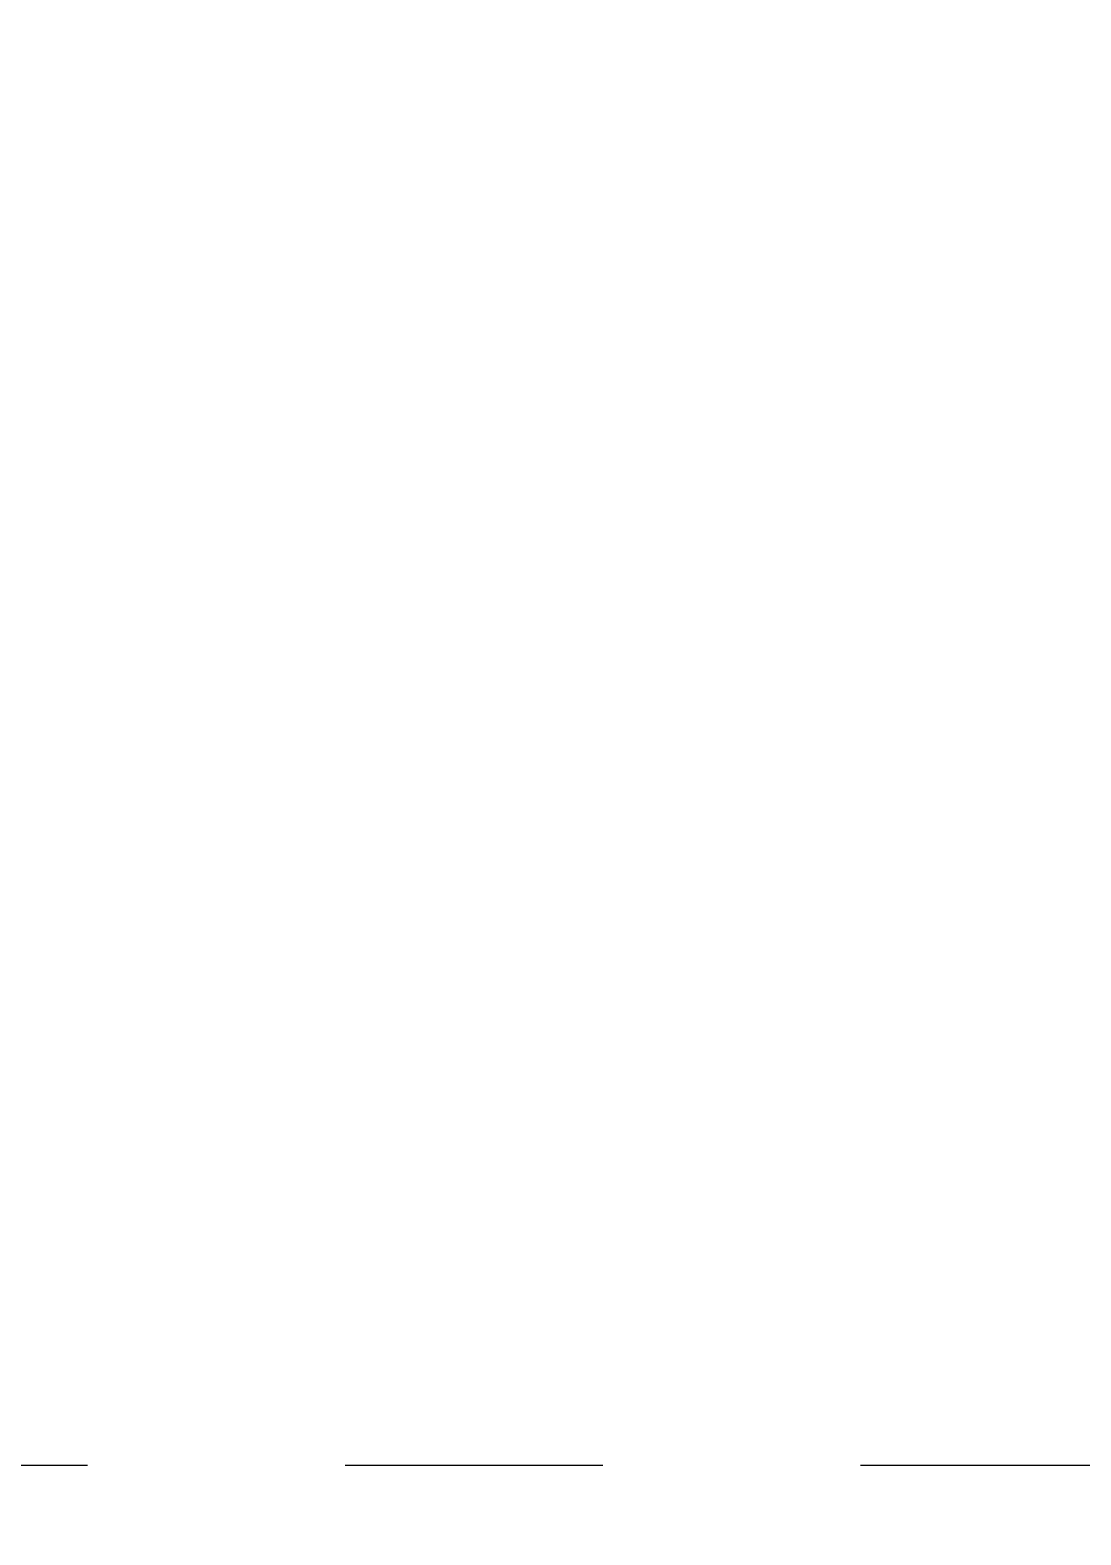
# Model space of a CAD drawing. Header units: millimetres. Extents: x -48147 to 1392261, y -496296 to 18123.
# Drawn here: x 1376724 to 1377299, y -479684 to -478859 of the extents above; entities that cross this region are included whole.
import ezdxf

# ---------------------------------------------------------------- set-up
doc = ezdxf.new("R2010")
doc.units = ezdxf.units.MM
doc.header["$MEASUREMENT"] = 0
for name, pattern in [('Dashed', [2822.222233, 1411.111116, -1411.111116]), ('Triple Dashed', [723.19442, 264.583325, -105.833328, 70.555556, -105.833328, 70.555556, -105.833328]), ('Wipeout_Contour', [1000, 0, -1000])]:
    doc.linetypes.add(name, pattern=pattern)
for name, color, linetype, lineweight, true_color in [('0_Pen_No__105', 7, 'Continuous', 15, 0xa6a6a6), ('New_A-25-M_Curtain_Wall_Pen_No__144', 7, 'Continuous', 0, 0xc8c8c8), ('New_A-25-M_Curtain_Wall_Pen_No__145', 7, 'Continuous', 0, 0xa6a6a6), ('New_A-25-M_Curtain_Wall_Pen_No__27', 7, 'Continuous', 50, 0x2a2a2a), ('New_A-25-M_Curtain_Wall_Pen_No__43', 7, 'Continuous', 30, 0x444444), ('New_A-25-M_Wall_Ext_Pen_No__107', 7, 'Continuous', 15, 0xa6a6a6), ('New_A-25-M_Wall_Ext_Pen_No__27', 7, 'Continuous', 50, 0x2a2a2a), ('New_S-280-M_STRUCT_FRAME.IFC Import_Pen_No__104', 7, 'Continuous', 15, 0xa6a6a6), ('New_S-280-M_STRUCT_FRAME.IFC Import_Pen_No__24', 7, 'Continuous', 50, 0x2a2a2a)]:
    doc.layers.add(name, color=color, linetype=linetype, lineweight=lineweight, true_color=true_color)
for name, color, linetype, lineweight in [('2D Layer_Pen_No__101', 252, 'Continuous', 15), ('New_A-25-M_Curtain_Wall_Pen_No__87', 8, 'Continuous', 20), ('New_A-95-D_1_20_Pen_No__1', 7, 'Continuous', 13)]:
    doc.layers.add(name, color=color, linetype=linetype, lineweight=lineweight)
for name, color, linetype in [('A-95-P_Drawing', 7, 'Continuous'), ('New_A-25-M_Curtain_Wall', 7, 'Continuous'), ('New_A-25-M_Wall_Ext', 7, 'Continuous'), ('New_A-95-D_1_20', 7, 'Continuous'), ('New_S-280-M_STRUCT_FRAME.IFC Import', 7, 'Continuous')]:
    doc.layers.add(name, color=color, linetype=linetype)
doc.styles.add('GENERATED_STYLE_2', font='')
doc.styles.get('GENERATED_STYLE_2').set_extended_font_data('Arial')
doc.dimstyles.new('GENERATED_STYLE__4', dxfattribs={"dimtxt": 125, "dimasz": 47.5, "dimexe": 0.18, "dimexo": 50, "dimgap": 0.09, "dimtad": 1, "dimdec": 0, "dimzin": 0, "dimdsep": 46, "dimtxsty": 'GENERATED_STYLE_2', "dimblk": 'ARROWHEAD_2', "dimblk1": 'ARROWHEAD_2', "dimblk2": 'ARROWHEAD_2', "dimcen": 0.09, "dimclrd": 7, "dimclre": 7, "dimclrt": 7, "dimadec": 0, "dimazin": 0, "dimtfac": 1, "dimtdec": 4, "dimtmove": 0, "dimatfit": 3, "dimfxl": 1, "dimtolj": 1, "dimtzin": 0, "dimarcsym": 0})
pattern_1 = [(60, (1317838.7, -491795.517), (-43.30127, 25), []), (120, (1317838.7, -491795.517), (43.30127, 25), [])]

# ---------------------------------------------------------------- blocks, each defined once
blk = doc.blocks.new('Section Elem_31_1', base_point=(1317838.7, -491795.52))
at = {"color": 254, "linetype": 'Wipeout_Contour', "lineweight": 0, "ltscale": 5838357.499891906}
blk.add_wipeout([(1377217.68, -477630.5), (1377217.68, -489094.5), (1377220.61, -489094.5), (1377220.61, -477630.5)], dxfattribs=at).dxf.layer = 'New_A-25-M_Wall_Ext'
at = {"color": 254, "linetype": 'Wipeout_Contour', "lineweight": 0, "ltscale": 5838366.267171204}
blk.add_wipeout([(1377220.62, -489094.5), (1377222.32, -489094.5), (1377222.32, -477630.5), (1377220.62, -477630.5)], dxfattribs=at).dxf.layer = 'New_A-25-M_Wall_Ext'
at = {"color": 254, "linetype": 'Wipeout_Contour', "lineweight": 0, "ltscale": 5838335.206333392}
blk.add_wipeout([(1377208.8, -477630.5), (1377208.8, -489094.5), (1377217.68, -489094.5), (1377217.68, -477630.5)], dxfattribs=at).dxf.layer = 'New_A-25-M_Wall_Ext'
at = {"color": 254, "linetype": 'Wipeout_Contour', "lineweight": 0, "ltscale": 5838388.355558227}
blk.add_wipeout([(1377222.32, -489094.5), (1377232.32, -489094.5), (1377232.32, -477630.5), (1377222.32, -477630.5)], dxfattribs=at).dxf.layer = 'New_A-25-M_Wall_Ext'
at = {"layer": 'New_A-25-M_Wall_Ext_Pen_No__107', "linetype": 'Continuous'}
h = blk.add_hatch(dxfattribs=at)
h.set_pattern_fill('Concrete_Block_0001', color=256, style=0, pattern_type=2)
h.set_pattern_definition([(45, (1317838.7, -491795.517), (-45.96194, 45.96194), []), (135, (1317838.7, -491795.517), (45.96194, 45.96194), [])])
h.paths.add_polyline_path([(1377222.32, -489094.5), (1377232.32, -489094.5), (1377232.32, -477630.5), (1377222.32, -477630.5)])
at = {"layer": 'New_A-25-M_Wall_Ext_Pen_No__27', "linetype": 'Continuous'}
for p, q in [((1377222.32, -477630.5), (1377222.32, -489094.5)), ((1377232.32, -477630.5), (1377232.32, -489094.5))]:
    blk.add_line(p, q, dxfattribs=at)
blk = doc.blocks.new('Section Elem_65_1', base_point=(1317838.7, -491795.52))
at = {"color": 254, "linetype": 'Wipeout_Contour', "lineweight": 0, "ltscale": 10207419.64065251}
blk.add_wipeout([(1377050.93, -479691.52), (1377060.82, -479691.52), (1377060.82, -479650.52), (1377053.53, -479650.52), (1377053.53, -479645.52), (1377053.53, -479650.52), (1377050.93, -479650.52)], dxfattribs=at).dxf.layer = 'New_A-25-M_Curtain_Wall'
at = {"color": 254, "linetype": 'Wipeout_Contour', "lineweight": 0, "ltscale": 8749195.026150873}
blk.add_wipeout([(1377050.65, -479645.52), (1377050.65, -479691.52), (1377050.93, -479691.52), (1377050.93, -479650.52), (1377050.82, -479650.52), (1377050.82, -479645.52)], dxfattribs=at).dxf.layer = 'New_A-25-M_Curtain_Wall'
at = {"layer": 'New_A-25-M_Curtain_Wall_Pen_No__87', "linetype": 'Continuous'}
for p, q in [((1377050.65, -479691.52), (1377050.65, -479645.52)), ((1377050.93, -479691.52), (1377050.93, -479650.52))]:
    blk.add_line(p, q, dxfattribs=at)
blk = doc.blocks.new('Section Elem_70_1', base_point=(1317838.7, -491795.52))
at = {"layer": 'New_A-25-M_Curtain_Wall_Pen_No__27', "linetype": 'Continuous'}
for p, q in [((1377184.67, -479640.52), (1377064.66, -479640.52)), ((1377194.67, -479640.52), (1377184.67, -479640.52)), ((1377194.67, -479640.52), (1377194.67, -479650.52)), ((1377184.67, -479650.52), (1377064.66, -479650.52)), ((1377194.67, -479650.52), (1377184.67, -479650.52))]:
    blk.add_line(p, q, dxfattribs=at)
at = {"color": 254, "linetype": 'Wipeout_Contour', "lineweight": 0, "ltscale": 5832779.804380316}
blk.add_wipeout([(1377050.82, -479650.52), (1377053.53, -479650.52), (1377053.53, -479640.52), (1377050.82, -479640.52)], dxfattribs=at).dxf.layer = 'New_A-25-M_Curtain_Wall'
at = {"color": 254, "linetype": 'Wipeout_Contour', "lineweight": 0, "ltscale": 5832787.051947112}
blk.add_wipeout([(1377053.53, -479650.52), (1377054.66, -479650.52), (1377054.66, -479640.52), (1377053.53, -479640.52)], dxfattribs=at).dxf.layer = 'New_A-25-M_Curtain_Wall'
at = {"layer": 'New_A-25-M_Curtain_Wall_Pen_No__144', "linetype": 'Continuous'}
blk.add_hatch(color=256, dxfattribs=at).paths.add_polyline_path([(1377054.66, -479640.52), (1377054.66, -479650.52), (1377194.67, -479650.52), (1377194.67, -479640.52)])
at = {"layer": 'New_A-25-M_Curtain_Wall_Pen_No__27', "linetype": 'Continuous'}
for p, q in [((1377054.66, -479640.52), (1377054.66, -479650.52)), ((1377064.66, -479640.52), (1377054.66, -479640.52)), ((1377064.66, -479650.52), (1377054.66, -479650.52))]:
    blk.add_line(p, q, dxfattribs=at)
at = {"layer": 'New_A-25-M_Curtain_Wall_Pen_No__87', "linetype": 'Continuous'}
for p, q in [((1377050.82, -479650.52), (1377050.82, -479640.52)), ((1377054.66, -479640.52), (1377050.82, -479640.52)), ((1377054.66, -479650.52), (1377050.82, -479650.52))]:
    blk.add_line(p, q, dxfattribs=at)
blk = doc.blocks.new('Section Elem_73_1', base_point=(1317838.7, -491795.52))
at = {"layer": 'New_A-25-M_Curtain_Wall', "linetype": 'Continuous', "lineweight": 0, "true_color": 0x000000}
blk.add_hatch(color=178, dxfattribs=at).paths.add_polyline_path([(1377198.67, -483693.52), (1377204.67, -483693.52), (1377204.67, -479647.52), (1377198.67, -479647.52)])
at = {"layer": 'New_A-25-M_Curtain_Wall_Pen_No__43', "linetype": 'Continuous'}
blk.add_line((1377204.67, -479647.52), (1377204.67, -483693.52), dxfattribs=at)
at = {"color": 254, "linetype": 'Wipeout_Contour', "lineweight": 0, "ltscale": 5832851.127084372}
blk.add_wipeout([(1377060.82, -479650.52), (1377060.82, -479691.52), (1377063.53, -479691.52), (1377063.53, -479650.52)], dxfattribs=at).dxf.layer = 'New_A-25-M_Curtain_Wall'
at = {"color": 254, "linetype": 'Wipeout_Contour', "lineweight": 0, "ltscale": 5832858.380169815}
blk.add_wipeout([(1377063.53, -479691.52), (1377064.66, -479691.52), (1377064.66, -479650.52), (1377063.53, -479650.52)], dxfattribs=at).dxf.layer = 'New_A-25-M_Curtain_Wall'
at = {"color": 254, "linetype": 'Wipeout_Contour', "lineweight": 0, "ltscale": 5835980.832001198}
blk.add_wipeout([(1377184.67, -483693.52), (1377198.67, -483693.52), (1377198.67, -479647.52), (1377184.67, -479647.52)], dxfattribs=at).dxf.layer = 'New_A-25-M_Curtain_Wall'
at = {"layer": 'New_A-25-M_Curtain_Wall_Pen_No__145', "linetype": 'Continuous'}
h = blk.add_hatch(dxfattribs=at)
h.set_pattern_fill('Batt_Insulation_0001', color=256, style=0, pattern_type=2)
h.set_pattern_definition(pattern_1)
h.paths.add_polyline_path([(1377184.67, -483693.52), (1377198.67, -483693.52), (1377198.67, -479647.52), (1377184.67, -479647.52)])
at = {"layer": 'New_A-25-M_Curtain_Wall_Pen_No__43', "linetype": 'Continuous'}
blk.add_line((1377198.67, -479647.52), (1377198.67, -483693.52), dxfattribs=at)
at = {"color": 254, "linetype": 'Wipeout_Contour', "lineweight": 0, "ltscale": 5835727.830810888}
blk.add_wipeout([(1377184.67, -483690.52), (1377184.67, -479650.52), (1377064.66, -479650.52), (1377064.66, -483690.52)], dxfattribs=at).dxf.layer = 'New_A-25-M_Curtain_Wall'
at = {"layer": 'New_A-25-M_Curtain_Wall_Pen_No__145', "linetype": 'Continuous'}
h = blk.add_hatch(dxfattribs=at)
h.set_pattern_fill('Batt_Insulation_0001', color=256, style=0, pattern_type=2)
h.set_pattern_definition(pattern_1)
h.paths.add_polyline_path([(1377184.67, -483690.52), (1377184.67, -479650.52), (1377064.66, -479650.52), (1377064.66, -483690.52)])
at = {"layer": 'New_A-25-M_Curtain_Wall_Pen_No__43', "linetype": 'Continuous'}
for p, q in [((1377064.66, -479650.52), (1377064.66, -483690.52)), ((1377184.67, -479647.52), (1377184.67, -479650.52))]:
    blk.add_line(p, q, dxfattribs=at)
at = {"layer": 'New_A-25-M_Curtain_Wall_Pen_No__43', "linetype": 'Continuous', "flags": 128}
blk.add_lwpolyline([(1377204.67, -479647.52), (1377198.67, -479647.52), (1377184.67, -479647.52)], dxfattribs=at)
blk = doc.blocks.new('Section Elem_75_1', base_point=(1317838.7, -491795.52))
at = {"color": 254, "linetype": 'Wipeout_Contour', "lineweight": 0, "ltscale": 11664256.43787271}
blk.add_wipeout([(1377050.93, -479640.52), (1377053.53, -479640.52), (1377053.53, -479645.52), (1377053.53, -479640.52), (1377054.66, -479640.52), (1377060.82, -479640.52), (1377060.82, -477640.51), (1377050.93, -477640.51)], dxfattribs=at).dxf.layer = 'New_A-25-M_Curtain_Wall'
at = {"color": 254, "linetype": 'Wipeout_Contour', "lineweight": 0, "ltscale": 8747842.207223162}
blk.add_wipeout([(1377050.65, -477640.51), (1377050.65, -479645.52), (1377050.82, -479645.52), (1377050.82, -479640.52), (1377050.93, -479640.52), (1377050.93, -477640.51)], dxfattribs=at).dxf.layer = 'New_A-25-M_Curtain_Wall'
at = {"layer": 'New_A-25-M_Curtain_Wall_Pen_No__87', "linetype": 'Continuous'}
for p, q in [((1377050.65, -479645.52), (1377050.65, -477640.51)), ((1377050.93, -479640.52), (1377050.93, -477640.51))]:
    blk.add_line(p, q, dxfattribs=at)
blk = doc.blocks.new('Section Elem_79_1', base_point=(1317838.7, -491795.52))
at = {"layer": 'New_A-25-M_Curtain_Wall', "linetype": 'Continuous', "lineweight": 0, "true_color": 0x000000}
blk.add_hatch(color=178, dxfattribs=at).paths.add_polyline_path([(1377198.67, -479643.52), (1377204.67, -479643.52), (1377204.67, -477637.5), (1377198.67, -477637.5)])
at = {"layer": 'New_A-25-M_Curtain_Wall_Pen_No__43', "linetype": 'Continuous'}
blk.add_line((1377204.67, -477637.5), (1377204.67, -479643.52), dxfattribs=at)
at = {"color": 254, "linetype": 'Wipeout_Contour', "lineweight": 0, "ltscale": 5831497.733373627}
blk.add_wipeout([(1377060.82, -477640.51), (1377060.82, -479640.52), (1377063.53, -479640.52), (1377063.53, -477640.5)], dxfattribs=at).dxf.layer = 'New_A-25-M_Curtain_Wall'
at = {"color": 254, "linetype": 'Wipeout_Contour', "lineweight": 0, "ltscale": 5831504.987917857}
blk.add_wipeout([(1377064.66, -477640.5), (1377063.53, -477640.5), (1377063.53, -479640.52), (1377064.66, -479640.52)], dxfattribs=at).dxf.layer = 'New_A-25-M_Curtain_Wall'
at = {"color": 254, "linetype": 'Wipeout_Contour', "lineweight": 0, "ltscale": 5831986.995234959}
blk.add_wipeout([(1377184.67, -479643.52), (1377198.67, -479643.52), (1377198.67, -477637.5), (1377184.67, -477637.5)], dxfattribs=at).dxf.layer = 'New_A-25-M_Curtain_Wall'
at = {"layer": 'New_A-25-M_Curtain_Wall_Pen_No__145', "linetype": 'Continuous'}
h = blk.add_hatch(dxfattribs=at)
h.set_pattern_fill('Batt_Insulation_0001', color=256, style=0, pattern_type=2)
h.set_pattern_definition(pattern_1)
h.paths.add_polyline_path([(1377184.67, -479643.52), (1377198.67, -479643.52), (1377198.67, -477637.5), (1377184.67, -477637.5)])
at = {"layer": 'New_A-25-M_Curtain_Wall_Pen_No__43', "linetype": 'Continuous'}
blk.add_line((1377198.67, -477637.5), (1377198.67, -479643.52), dxfattribs=at)
at = {"color": 254, "linetype": 'Wipeout_Contour', "lineweight": 0, "ltscale": 5831733.828282232}
blk.add_wipeout([(1377184.67, -479640.52), (1377184.67, -477640.5), (1377064.66, -477640.5), (1377064.66, -479640.52)], dxfattribs=at).dxf.layer = 'New_A-25-M_Curtain_Wall'
at = {"layer": 'New_A-25-M_Curtain_Wall_Pen_No__145', "linetype": 'Continuous'}
h = blk.add_hatch(dxfattribs=at)
h.set_pattern_fill('Batt_Insulation_0001', color=256, style=0, pattern_type=2)
h.set_pattern_definition(pattern_1)
h.paths.add_polyline_path([(1377184.67, -479640.52), (1377184.67, -477640.5), (1377064.66, -477640.5), (1377064.66, -479640.52)])
at = {"layer": 'New_A-25-M_Curtain_Wall_Pen_No__43', "linetype": 'Continuous'}
for p, q in [((1377064.66, -477640.5), (1377064.66, -479640.52)), ((1377184.67, -479640.52), (1377184.67, -479643.52))]:
    blk.add_line(p, q, dxfattribs=at)
at = {"layer": 'New_A-25-M_Curtain_Wall_Pen_No__43', "linetype": 'Continuous', "flags": 128}
blk.add_lwpolyline([(1377204.67, -479643.52), (1377198.67, -479643.52), (1377184.67, -479643.52)], dxfattribs=at)
blk = doc.blocks.new('Section Elem_80_1', base_point=(1317838.7, -491795.52))
at = {"color": 254, "linetype": 'Wipeout_Contour', "lineweight": 0, "ltscale": 5832758.610385917}
blk.add_wipeout([(1377042.59, -479650.52), (1377050.54, -479650.52), (1377050.54, -479640.52), (1377042.59, -479640.52)], dxfattribs=at).dxf.layer = 'New_A-25-M_Curtain_Wall'
at = {"color": 254, "linetype": 'Wipeout_Contour', "lineweight": 0, "ltscale": 7290966.890873479}
blk.add_wipeout([(1377050.65, -479640.52), (1377050.54, -479640.52), (1377050.54, -479650.52), (1377050.65, -479650.52), (1377050.65, -479645.52)], dxfattribs=at).dxf.layer = 'New_A-25-M_Curtain_Wall'
at = {"layer": 'New_A-25-M_Curtain_Wall_Pen_No__87', "linetype": 'Continuous'}
for p, q in [((1377050.54, -479640.52), (1377042.59, -479640.52)), ((1377050.54, -479640.52), (1377050.65, -479640.52)), ((1377050.54, -479650.52), (1377050.54, -479640.52)), ((1377050.54, -479650.52), (1377042.59, -479650.52)), ((1377050.65, -479650.52), (1377050.54, -479650.52))]:
    blk.add_line(p, q, dxfattribs=at)
blk = doc.blocks.new('Section Elem_135_1', base_point=(1317838.7, -491795.52))
at = {"color": 254, "linetype": 'Wipeout_Contour', "lineweight": 0, "ltscale": 5831298.98682127}
blk.add_wipeout([(1376739.41, -479400.2), (1376742.1, -479400.2), (1376753.42, -479395.52), (1376750.72, -479395.52)], dxfattribs=at).dxf.layer = 'New_S-280-M_STRUCT_FRAME.IFC Import'
at = {"color": 254, "linetype": 'Wipeout_Contour', "lineweight": 0, "ltscale": 5831786.60694438}
blk.add_wipeout([(1376868.68, -479403.52), (1376874.33, -479405.86), (1376877.56, -479405.86), (1376871.9, -479403.52)], dxfattribs=at).dxf.layer = 'New_S-280-M_STRUCT_FRAME.IFC Import'
at = {"color": 254, "linetype": 'Wipeout_Contour', "lineweight": 0, "ltscale": 5831305.18703992}
blk.add_wipeout([(1376753.53, -479395.52), (1376742.22, -479400.2), (1376742.58, -479400.2), (1376753.89, -479395.52)], dxfattribs=at).dxf.layer = 'New_S-280-M_STRUCT_FRAME.IFC Import'
at = {"color": 254, "linetype": 'Wipeout_Contour', "lineweight": 0, "ltscale": 5831748.138954581}
blk.add_wipeout([(1376860.03, -479403.52), (1376865.69, -479405.86), (1376865.84, -479405.86), (1376860.18, -479403.52)], dxfattribs=at).dxf.layer = 'New_S-280-M_STRUCT_FRAME.IFC Import'
at = {"color": 254, "linetype": 'Wipeout_Contour', "lineweight": 0, "ltscale": 5831796.165117959}
blk.add_wipeout([(1376873.69, -479403.52), (1376871.95, -479403.52), (1376877.61, -479405.86), (1376879.34, -479405.86)], dxfattribs=at).dxf.layer = 'New_S-280-M_STRUCT_FRAME.IFC Import'
at = {"color": 254, "linetype": 'Wipeout_Contour', "lineweight": 0, "ltscale": 5831309.341170191}
blk.add_wipeout([(1376742.63, -479400.2), (1376744.36, -479400.2), (1376755.68, -479395.52), (1376753.94, -479395.52)], dxfattribs=at).dxf.layer = 'New_S-280-M_STRUCT_FRAME.IFC Import'
at = {"color": 254, "linetype": 'Wipeout_Contour', "lineweight": 0, "ltscale": 5831807.064520675}
blk.add_wipeout([(1376877.6, -479405.86), (1376874.33, -479405.86), (1376876.68, -479411.52), (1376879.95, -479411.52)], dxfattribs=at).dxf.layer = 'New_S-280-M_STRUCT_FRAME.IFC Import'
at = {"color": 254, "linetype": 'Wipeout_Contour', "lineweight": 0, "ltscale": 5831280.278667329}
blk.add_wipeout([(1376734.73, -479411.52), (1376737.94, -479411.52), (1376742.62, -479400.2), (1376739.41, -479400.2)], dxfattribs=at).dxf.layer = 'New_S-280-M_STRUCT_FRAME.IFC Import'
at = {"color": 254, "linetype": 'Wipeout_Contour', "lineweight": 0, "ltscale": 5831768.402360134}
blk.add_wipeout([(1376865.78, -479403.52), (1376865.16, -479403.52), (1376870.82, -479405.86), (1376871.44, -479405.86)], dxfattribs=at).dxf.layer = 'New_S-280-M_STRUCT_FRAME.IFC Import'
at = {"color": 254, "linetype": 'Wipeout_Contour', "lineweight": 0, "ltscale": 5831816.537983219}
blk.add_wipeout([(1376877.61, -479405.86), (1376879.95, -479411.52), (1376881.69, -479411.52), (1376879.34, -479405.86)], dxfattribs=at).dxf.layer = 'New_S-280-M_STRUCT_FRAME.IFC Import'
at = {"color": 254, "linetype": 'Wipeout_Contour', "lineweight": 0, "ltscale": 5831289.641674571}
blk.add_wipeout([(1376737.94, -479411.52), (1376739.68, -479411.52), (1376744.36, -479400.2), (1376742.63, -479400.2)], dxfattribs=at).dxf.layer = 'New_S-280-M_STRUCT_FRAME.IFC Import'
at = {"color": 254, "linetype": 'Wipeout_Contour', "lineweight": 0, "ltscale": 5831775.629159545}
blk.add_wipeout([(1376866.09, -479403.52), (1376871.75, -479405.86), (1376874.33, -479405.86), (1376868.68, -479403.52)], dxfattribs=at).dxf.layer = 'New_S-280-M_STRUCT_FRAME.IFC Import'
at = {"color": 254, "linetype": 'Wipeout_Contour', "lineweight": 0, "ltscale": 5831892.821162962}
blk.add_wipeout([(1376879.95, -479411.52), (1376876.68, -479411.52), (1376876.68, -479529.52), (1376879.95, -479529.52)], dxfattribs=at).dxf.layer = 'New_S-280-M_STRUCT_FRAME.IFC Import'
at = {"layer": 'New_S-280-M_STRUCT_FRAME.IFC Import_Pen_No__24', "linetype": 'Continuous'}
blk.add_line((1376873.69, -479395.52), (1376885, -479400.2), dxfattribs=at)
at = {"color": 254, "linetype": 'Wipeout_Contour', "lineweight": 0, "ltscale": 5831261.063940145}
blk.add_wipeout([(1376730.64, -479400.2), (1376730.79, -479400.2), (1376742.11, -479395.52), (1376741.96, -479395.52)], dxfattribs=at).dxf.layer = 'New_S-280-M_STRUCT_FRAME.IFC Import'
at = {"color": 254, "linetype": 'Wipeout_Contour', "lineweight": 0, "ltscale": 5831356.400301339}
blk.add_wipeout([(1376737.89, -479411.52), (1376734.73, -479411.52), (1376734.73, -479529.52), (1376737.89, -479529.52)], dxfattribs=at).dxf.layer = 'New_S-280-M_STRUCT_FRAME.IFC Import'
at = {"color": 254, "linetype": 'Wipeout_Contour', "lineweight": 0, "ltscale": 5831902.295742253}
blk.add_wipeout([(1376879.95, -479411.52), (1376879.95, -479529.52), (1376881.69, -479529.52), (1376881.69, -479411.52)], dxfattribs=at).dxf.layer = 'New_S-280-M_STRUCT_FRAME.IFC Import'
at = {"color": 254, "linetype": 'Wipeout_Contour', "lineweight": 0, "ltscale": 5831280.438424795}
blk.add_wipeout([(1376735.77, -479400.2), (1376735.92, -479400.2), (1376747.24, -479395.52), (1376747.09, -479395.52)], dxfattribs=at).dxf.layer = 'New_S-280-M_STRUCT_FRAME.IFC Import'
at = {"color": 254, "linetype": 'Wipeout_Contour', "lineweight": 0, "ltscale": 5831365.850162774}
blk.add_wipeout([(1376739.68, -479411.52), (1376737.94, -479411.52), (1376737.94, -479529.52), (1376739.68, -479529.52)], dxfattribs=at).dxf.layer = 'New_S-280-M_STRUCT_FRAME.IFC Import'
at = {"color": 254, "linetype": 'Wipeout_Contour', "lineweight": 0, "ltscale": 5831784.558610905}
blk.add_wipeout([(1376865.69, -479405.86), (1376868.03, -479411.52), (1376876.68, -479411.52), (1376874.33, -479405.86)], dxfattribs=at).dxf.layer = 'New_S-280-M_STRUCT_FRAME.IFC Import'
at = {"color": 254, "linetype": 'Wipeout_Contour', "lineweight": 0, "ltscale": 5831969.728504998}
blk.add_wipeout([(1376874.33, -479535.17), (1376877.6, -479535.17), (1376879.95, -479529.52), (1376876.68, -479529.52)], dxfattribs=at).dxf.layer = 'New_S-280-M_STRUCT_FRAME.IFC Import'
at = {"layer": 'New_S-280-M_STRUCT_FRAME.IFC Import_Pen_No__24', "linetype": 'Continuous'}
blk.add_line((1376873.69, -479403.52), (1376879.34, -479405.86), dxfattribs=at)
at = {"color": 254, "linetype": 'Wipeout_Contour', "lineweight": 0, "ltscale": 5831281.532547118}
blk.add_wipeout([(1376747.38, -479395.52), (1376736.05, -479400.2), (1376736.21, -479400.2), (1376747.53, -479395.52)], dxfattribs=at).dxf.layer = 'New_S-280-M_STRUCT_FRAME.IFC Import'
at = {"color": 254, "linetype": 'Wipeout_Contour', "lineweight": 0, "ltscale": 5831450.399354043}
blk.add_wipeout([(1376734.73, -479529.52), (1376739.41, -479540.83), (1376742.62, -479540.83), (1376737.94, -479529.52)], dxfattribs=at).dxf.layer = 'New_S-280-M_STRUCT_FRAME.IFC Import'
at = {"color": 254, "linetype": 'Wipeout_Contour', "lineweight": 0, "ltscale": 5831979.201703245}
blk.add_wipeout([(1376877.61, -479535.17), (1376879.34, -479535.17), (1376881.69, -479529.52), (1376879.95, -479529.52)], dxfattribs=at).dxf.layer = 'New_S-280-M_STRUCT_FRAME.IFC Import'
at = {"layer": 'New_S-280-M_STRUCT_FRAME.IFC Import_Pen_No__24', "linetype": 'Continuous', "flags": 128}
blk.add_lwpolyline([(1376885, -479400.2), (1376889.69, -479411.52), (1376889.69, -479529.52), (1376885, -479540.83)], dxfattribs=at)
at = {"color": 254, "linetype": 'Wipeout_Contour', "lineweight": 0, "ltscale": 5831282.216381407}
blk.add_wipeout([(1376747.56, -479395.52), (1376736.24, -479400.2), (1376736.39, -479400.2), (1376747.71, -479395.52)], dxfattribs=at).dxf.layer = 'New_S-280-M_STRUCT_FRAME.IFC Import'
at = {"color": 254, "linetype": 'Wipeout_Contour', "lineweight": 0, "ltscale": 5831870.317057936}
blk.add_wipeout([(1376868.03, -479411.52), (1376868.03, -479529.52), (1376876.68, -479529.52), (1376876.68, -479411.52)], dxfattribs=at).dxf.layer = 'New_S-280-M_STRUCT_FRAME.IFC Import'
at = {"color": 254, "linetype": 'Wipeout_Contour', "lineweight": 0, "ltscale": 5831459.762088193}
blk.add_wipeout([(1376737.94, -479529.52), (1376742.63, -479540.83), (1376744.36, -479540.83), (1376739.68, -479529.52)], dxfattribs=at).dxf.layer = 'New_S-280-M_STRUCT_FRAME.IFC Import'
at = {"color": 254, "linetype": 'Wipeout_Contour', "lineweight": 0, "ltscale": 5831959.88345363}
blk.add_wipeout([(1376868.68, -479537.52), (1376871.95, -479537.52), (1376877.6, -479535.17), (1376874.33, -479535.17)], dxfattribs=at).dxf.layer = 'New_S-280-M_STRUCT_FRAME.IFC Import'
at = {"layer": 'New_S-280-M_STRUCT_FRAME.IFC Import_Pen_No__24', "linetype": 'Continuous', "flags": 128}
blk.add_lwpolyline([(1376750.02, -479405.86), (1376747.68, -479411.52), (1376747.68, -479529.52), (1376750.02, -479535.17)], dxfattribs=at)
at = {"color": 254, "linetype": 'Wipeout_Contour', "lineweight": 0, "ltscale": 5831288.780171293}
blk.add_wipeout([(1376736.7, -479400.2), (1376739.41, -479400.2), (1376750.72, -479395.52), (1376748.02, -479395.52)], dxfattribs=at).dxf.layer = 'New_S-280-M_STRUCT_FRAME.IFC Import'
at = {"color": 254, "linetype": 'Wipeout_Contour', "lineweight": 0, "ltscale": 5831969.352829322}
blk.add_wipeout([(1376877.61, -479535.17), (1376871.95, -479537.52), (1376873.69, -479537.52), (1376879.34, -479535.17)], dxfattribs=at).dxf.layer = 'New_S-280-M_STRUCT_FRAME.IFC Import'
at = {"color": 254, "linetype": 'Wipeout_Contour', "lineweight": 0, "ltscale": 5831491.052323514}
blk.add_wipeout([(1376739.41, -479540.83), (1376750.72, -479545.52), (1376753.89, -479545.52), (1376742.58, -479540.83)], dxfattribs=at).dxf.layer = 'New_S-280-M_STRUCT_FRAME.IFC Import'
at = {"layer": 'New_S-280-M_STRUCT_FRAME.IFC Import_Pen_No__24', "linetype": 'Continuous', "flags": 128}
for points in [[(1376755.83, -479395.52), (1376755.68, -479395.52), (1376744.36, -479400.2)], [(1376755.83, -479403.52), (1376755.68, -479403.52), (1376750.02, -479405.86)]]:
    blk.add_lwpolyline(points, dxfattribs=at)
at = {"color": 254, "linetype": 'Wipeout_Contour', "lineweight": 0, "ltscale": 5831257.635359315}
blk.add_wipeout([(1376730.64, -479400.2), (1376725.95, -479411.52), (1376734.73, -479411.52), (1376739.41, -479400.2)], dxfattribs=at).dxf.layer = 'New_S-280-M_STRUCT_FRAME.IFC Import'
at = {"color": 254, "linetype": 'Wipeout_Contour', "lineweight": 0, "ltscale": 5831947.223223048}
blk.add_wipeout([(1376868.03, -479529.52), (1376865.69, -479535.17), (1376874.33, -479535.17), (1376876.68, -479529.52)], dxfattribs=at).dxf.layer = 'New_S-280-M_STRUCT_FRAME.IFC Import'
at = {"color": 254, "linetype": 'Wipeout_Contour', "lineweight": 0, "ltscale": 5831500.509566684}
blk.add_wipeout([(1376744.36, -479540.83), (1376742.63, -479540.83), (1376753.94, -479545.52), (1376755.68, -479545.52)], dxfattribs=at).dxf.layer = 'New_S-280-M_STRUCT_FRAME.IFC Import'
at = {"layer": 'New_S-280-M_STRUCT_FRAME.IFC Import_Pen_No__24', "linetype": 'Continuous', "flags": 128}
blk.add_lwpolyline([(1376879.34, -479405.86), (1376881.69, -479411.52), (1376881.69, -479529.52), (1376879.34, -479535.17)], dxfattribs=at)
at = {"color": 254, "linetype": 'Wipeout_Contour', "lineweight": 0, "ltscale": 5831333.844015557}
blk.add_wipeout([(1376725.95, -479529.52), (1376734.73, -479529.52), (1376734.73, -479411.52), (1376725.95, -479411.52)], dxfattribs=at).dxf.layer = 'New_S-280-M_STRUCT_FRAME.IFC Import'
at = {"color": 254, "linetype": 'Wipeout_Contour', "lineweight": 0, "ltscale": 5831921.328092068}
blk.add_wipeout([(1376865.69, -479535.17), (1376860.03, -479537.52), (1376860.18, -479537.52), (1376865.84, -479535.17)], dxfattribs=at).dxf.layer = 'New_S-280-M_STRUCT_FRAME.IFC Import'
at = {"color": 254, "linetype": 'Wipeout_Contour', "lineweight": 0, "ltscale": 5831427.756706496}
blk.add_wipeout([(1376725.95, -479529.52), (1376730.64, -479540.83), (1376739.41, -479540.83), (1376734.73, -479529.52)], dxfattribs=at).dxf.layer = 'New_S-280-M_STRUCT_FRAME.IFC Import'
at = {"color": 254, "linetype": 'Wipeout_Contour', "lineweight": 0, "ltscale": 5831941.590895896}
blk.add_wipeout([(1376870.82, -479535.17), (1376865.16, -479537.52), (1376865.78, -479537.52), (1376871.44, -479535.17)], dxfattribs=at).dxf.layer = 'New_S-280-M_STRUCT_FRAME.IFC Import'
at = {"color": 254, "linetype": 'Wipeout_Contour', "lineweight": 0, "ltscale": 5831948.817480786}
blk.add_wipeout([(1376871.75, -479535.17), (1376866.09, -479537.52), (1376868.68, -479537.52), (1376874.33, -479535.17)], dxfattribs=at).dxf.layer = 'New_S-280-M_STRUCT_FRAME.IFC Import'
at = {"color": 254, "linetype": 'Wipeout_Contour', "lineweight": 0, "ltscale": 5831452.233919117}
blk.add_wipeout([(1376730.64, -479540.83), (1376741.96, -479545.52), (1376742.11, -479545.52), (1376730.79, -479540.83)], dxfattribs=at).dxf.layer = 'New_S-280-M_STRUCT_FRAME.IFC Import'
at = {"layer": 'New_S-280-M_STRUCT_FRAME.IFC Import_Pen_No__24', "linetype": 'Continuous'}
for p, q in [((1376879.34, -479535.17), (1376873.69, -479537.52)), ((1376885, -479540.83), (1376873.69, -479545.52))]:
    blk.add_line(p, q, dxfattribs=at)
at = {"color": 254, "linetype": 'Wipeout_Contour', "lineweight": 0, "ltscale": 5831472.496718075}
blk.add_wipeout([(1376735.77, -479540.83), (1376747.09, -479545.52), (1376747.71, -479545.52), (1376736.39, -479540.83)], dxfattribs=at).dxf.layer = 'New_S-280-M_STRUCT_FRAME.IFC Import'
at = {"color": 254, "linetype": 'Wipeout_Contour', "lineweight": 0, "ltscale": 5831479.949241791}
blk.add_wipeout([(1376739.41, -479540.83), (1376736.7, -479540.83), (1376748.02, -479545.52), (1376750.72, -479545.52)], dxfattribs=at).dxf.layer = 'New_S-280-M_STRUCT_FRAME.IFC Import'
at = {"layer": 'New_S-280-M_STRUCT_FRAME.IFC Import_Pen_No__104', "linetype": 'Continuous', "lineweight": 0, "true_color": 0x535353}
h = blk.add_hatch(color=251, dxfattribs=at)
h.paths.add_polyline_path([(1376885, -479400.2), (1376873.69, -479395.52), (1376755.68, -479395.52), (1376744.36, -479400.2), (1376739.68, -479411.52), (1376739.68, -479529.52), (1376744.36, -479540.83), (1376755.68, -479545.52), (1376873.69, -479545.52), (1376885, -479540.83), (1376889.69, -479529.52), (1376889.69, -479411.52)])
h.paths.add_polyline_path([(1376873.69, -479403.52), (1376879.34, -479405.86), (1376881.69, -479411.52), (1376881.69, -479529.52), (1376879.34, -479535.17), (1376873.69, -479537.52), (1376755.68, -479537.52), (1376750.02, -479535.17), (1376747.68, -479529.52), (1376747.68, -479411.52), (1376750.02, -479405.86), (1376755.68, -479403.52)], flags=0)
at = {"layer": 'New_S-280-M_STRUCT_FRAME.IFC Import_Pen_No__24', "linetype": 'Continuous', "flags": 128}
for points in [[(1376744.36, -479400.2), (1376739.68, -479411.52), (1376739.68, -479529.52), (1376744.36, -479540.83)], [(1376750.02, -479535.17), (1376755.68, -479537.52), (1376755.83, -479537.52)], [(1376744.36, -479540.83), (1376755.68, -479545.52), (1376755.83, -479545.52)]]:
    blk.add_lwpolyline(points, dxfattribs=at)
blk = doc.blocks.new('Section Elem_177_1', base_point=(1317838.7, -491795.52))
at = {"layer": 'New_S-280-M_STRUCT_FRAME.IFC Import_Pen_No__24', "linetype": 'Continuous', "flags": 128}
for points in [[(1376885.15, -479400.2), (1376889.84, -479411.52), (1376889.84, -479529.52), (1376885.15, -479540.83)], [(1376750.17, -479405.86), (1376747.83, -479411.52), (1376747.83, -479529.52), (1376750.17, -479535.17)]]:
    blk.add_lwpolyline(points, dxfattribs=at)
at = {"color": 254, "linetype": 'Wipeout_Contour', "lineweight": 0, "ltscale": 5831304.290232342}
blk.add_wipeout([(1376753.42, -479395.52), (1376742.1, -479400.2), (1376742.22, -479400.2), (1376753.53, -479395.52)], dxfattribs=at).dxf.layer = 'New_S-280-M_STRUCT_FRAME.IFC Import'
at = {"color": 254, "linetype": 'Wipeout_Contour', "lineweight": 0, "ltscale": 5831792.791826241}
blk.add_wipeout([(1376871.95, -479403.52), (1376871.9, -479403.52), (1376877.56, -479405.86), (1376877.61, -479405.86)], dxfattribs=at).dxf.layer = 'New_S-280-M_STRUCT_FRAME.IFC Import'
at = {"color": 254, "linetype": 'Wipeout_Contour', "lineweight": 0, "ltscale": 5831362.476822865}
blk.add_wipeout([(1376737.89, -479411.52), (1376737.89, -479529.52), (1376737.94, -479529.52), (1376737.94, -479411.52)], dxfattribs=at).dxf.layer = 'New_S-280-M_STRUCT_FRAME.IFC Import'
at = {"color": 254, "linetype": 'Wipeout_Contour', "lineweight": 0, "ltscale": 5831943.347381165}
blk.add_wipeout([(1376871.44, -479535.17), (1376865.78, -479537.52), (1376866.09, -479537.52), (1376871.75, -479535.17)], dxfattribs=at).dxf.layer = 'New_S-280-M_STRUCT_FRAME.IFC Import'
at = {"color": 254, "linetype": 'Wipeout_Contour', "lineweight": 0, "ltscale": 5831497.136430803}
blk.add_wipeout([(1376742.63, -479540.83), (1376742.58, -479540.83), (1376753.89, -479545.52), (1376753.94, -479545.52)], dxfattribs=at).dxf.layer = 'New_S-280-M_STRUCT_FRAME.IFC Import'
at = {"layer": 'New_S-280-M_STRUCT_FRAME.IFC Import_Pen_No__24', "linetype": 'Continuous', "flags": 128}
blk.add_lwpolyline([(1376879.49, -479405.86), (1376881.84, -479411.52), (1376881.84, -479529.52), (1376879.49, -479535.17)], dxfattribs=at)
at = {"color": 254, "linetype": 'Wipeout_Contour', "lineweight": 0, "ltscale": 5831305.967923673}
blk.add_wipeout([(1376753.89, -479395.52), (1376742.58, -479400.2), (1376742.63, -479400.2), (1376753.94, -479395.52)], dxfattribs=at).dxf.layer = 'New_S-280-M_STRUCT_FRAME.IFC Import'
at = {"color": 254, "linetype": 'Wipeout_Contour', "lineweight": 0, "ltscale": 5831770.158897587}
blk.add_wipeout([(1376866.09, -479403.52), (1376865.78, -479403.52), (1376871.44, -479405.86), (1376871.75, -479405.86)], dxfattribs=at).dxf.layer = 'New_S-280-M_STRUCT_FRAME.IFC Import'
at = {"color": 254, "linetype": 'Wipeout_Contour', "lineweight": 0, "ltscale": 5831931.015022771}
blk.add_wipeout([(1376865.84, -479535.17), (1376860.18, -479537.52), (1376865.16, -479537.52), (1376870.82, -479535.17)], dxfattribs=at).dxf.layer = 'New_S-280-M_STRUCT_FRAME.IFC Import'
at = {"color": 254, "linetype": 'Wipeout_Contour', "lineweight": 0, "ltscale": 5831461.920846864}
blk.add_wipeout([(1376730.79, -479540.83), (1376742.11, -479545.52), (1376747.09, -479545.52), (1376735.77, -479540.83)], dxfattribs=at).dxf.layer = 'New_S-280-M_STRUCT_FRAME.IFC Import'
at = {"layer": 'New_S-280-M_STRUCT_FRAME.IFC Import_Pen_No__24', "linetype": 'Continuous', "flags": 128}
for points in [[(1376879.49, -479535.17), (1376873.84, -479537.52), (1376873.69, -479537.52)], [(1376885.15, -479540.83), (1376873.84, -479545.52), (1376873.69, -479545.52)]]:
    blk.add_lwpolyline(points, dxfattribs=at)
at = {"color": 254, "linetype": 'Wipeout_Contour', "lineweight": 0, "ltscale": 5831270.751185389}
blk.add_wipeout([(1376742.11, -479395.52), (1376730.79, -479400.2), (1376735.77, -479400.2), (1376747.09, -479395.52)], dxfattribs=at).dxf.layer = 'New_S-280-M_STRUCT_FRAME.IFC Import'
at = {"color": 254, "linetype": 'Wipeout_Contour', "lineweight": 0, "ltscale": 5831757.826172774}
blk.add_wipeout([(1376865.16, -479403.52), (1376860.18, -479403.52), (1376865.84, -479405.86), (1376870.82, -479405.86)], dxfattribs=at).dxf.layer = 'New_S-280-M_STRUCT_FRAME.IFC Import'
at = {"color": 254, "linetype": 'Wipeout_Contour', "lineweight": 0, "ltscale": 5831474.253197881}
blk.add_wipeout([(1376736.7, -479540.83), (1376736.39, -479540.83), (1376747.71, -479545.52), (1376748.02, -479545.52)], dxfattribs=at).dxf.layer = 'New_S-280-M_STRUCT_FRAME.IFC Import'
at = {"layer": 'New_S-280-M_STRUCT_FRAME.IFC Import_Pen_No__24', "linetype": 'Continuous'}
for p, q in [((1376750.17, -479535.17), (1376755.83, -479537.52)), ((1376744.51, -479540.83), (1376755.83, -479545.52))]:
    blk.add_line(p, q, dxfattribs=at)
at = {"layer": 'New_S-280-M_STRUCT_FRAME.IFC Import_Pen_No__24', "linetype": 'Continuous', "flags": 128}
for points in [[(1376885.15, -479400.2), (1376873.84, -479395.52), (1376873.69, -479395.52)], [(1376879.49, -479405.86), (1376873.84, -479403.52), (1376873.69, -479403.52)]]:
    blk.add_lwpolyline(points, dxfattribs=at)
at = {"color": 254, "linetype": 'Wipeout_Contour', "lineweight": 0, "ltscale": 5831280.985485733}
blk.add_wipeout([(1376735.92, -479400.2), (1376736.05, -479400.2), (1376747.38, -479395.52), (1376747.24, -479395.52)], dxfattribs=at).dxf.layer = 'New_S-280-M_STRUCT_FRAME.IFC Import'
at = {"color": 254, "linetype": 'Wipeout_Contour', "lineweight": 0, "ltscale": 5831281.874464163}
blk.add_wipeout([(1376736.21, -479400.2), (1376736.24, -479400.2), (1376747.56, -479395.52), (1376747.53, -479395.52)], dxfattribs=at).dxf.layer = 'New_S-280-M_STRUCT_FRAME.IFC Import'
at = {"color": 254, "linetype": 'Wipeout_Contour', "lineweight": 0, "ltscale": 5831283.083940587}
blk.add_wipeout([(1376747.71, -479395.52), (1376736.39, -479400.2), (1376736.7, -479400.2), (1376748.02, -479395.52)], dxfattribs=at).dxf.layer = 'New_S-280-M_STRUCT_FRAME.IFC Import'
at = {"layer": 'New_S-280-M_STRUCT_FRAME.IFC Import_Pen_No__104', "linetype": 'Continuous', "lineweight": 0, "true_color": 0x535353}
h = blk.add_hatch(color=251, dxfattribs=at)
h.paths.add_polyline_path([(1376885.15, -479400.2), (1376873.84, -479395.52), (1376755.83, -479395.52), (1376744.51, -479400.2), (1376739.83, -479411.52), (1376739.83, -479529.52), (1376744.51, -479540.83), (1376755.83, -479545.52), (1376873.84, -479545.52), (1376885.15, -479540.83), (1376889.84, -479529.52), (1376889.84, -479411.52)])
h.paths.add_polyline_path([(1376873.84, -479403.52), (1376879.49, -479405.86), (1376881.84, -479411.52), (1376881.84, -479529.52), (1376879.49, -479535.17), (1376873.84, -479537.52), (1376755.83, -479537.52), (1376750.17, -479535.17), (1376747.83, -479529.52), (1376747.83, -479411.52), (1376750.17, -479405.86), (1376755.83, -479403.52)], flags=0)
at = {"layer": 'New_S-280-M_STRUCT_FRAME.IFC Import_Pen_No__24', "linetype": 'Continuous'}
for p, q in [((1376755.83, -479395.52), (1376744.51, -479400.2)), ((1376755.83, -479403.52), (1376750.17, -479405.86))]:
    blk.add_line(p, q, dxfattribs=at)
at = {"layer": 'New_S-280-M_STRUCT_FRAME.IFC Import_Pen_No__24', "linetype": 'Continuous', "flags": 128}
blk.add_lwpolyline([(1376744.51, -479400.2), (1376739.83, -479411.52), (1376739.83, -479529.52), (1376744.51, -479540.83)], dxfattribs=at)
blk = doc.blocks.new('*D205', base_point=(1317838.7, -491795.52))
at = {"layer": 'New_A-95-D_1_20_Pen_No__1', "linetype": 'Continuous'}
for p, q in [((1376732.89, -477630.5), (1376732.89, -477599.94)), ((1376764.14, -477648.55), (1376701.64, -477612.46)), ((1376779.76, -477630.5), (1376686.01, -477630.5)), ((1376732.89, -479645.5), (1376732.89, -477630.5)), ((1376701.64, -479627.46), (1376764.14, -479663.55)), ((1376779.76, -479645.5), (1376575.94, -479645.5)), ((1376732.89, -479676.07), (1376732.89, -479645.5))]:
    blk.add_line(p, q, dxfattribs=at)
at = {"layer": 'New_A-95-D_1_20_Pen_No__1', "insert": (1376707.89, -478852.5), "char_height": 125, "attachment_point": 7, "rotation": 90, "style": 'GENERATED_STYLE_2'}
blk.add_mtext('\\A1;{\\fArial|b0|i0|c0|p34;2,015}', dxfattribs=at)
blk = doc.blocks.new('ARROWHEAD_2')
at = {"color": 0, "linetype": 'Continuous', "lineweight": 0}
for p, q in [((-0.378, -0.655), (0.378, 0.655)), ((0, 0), (-1, 0))]:
    blk.add_line(p, q, dxfattribs=at)
blk = doc.blocks.new('S-21 Building Section_STORY_MARKER', base_point=(1317838.7, -491795.52))
at = {"layer": '0_Pen_No__105', "linetype": 'Dashed', "ltscale": 0.1}
blk.add_line((1353754.29, -479645.52), (1380114.61, -479645.52), dxfattribs=at)

msp = doc.modelspace()

# ---------------------------------------------------------------- block references
at = {"layer": 'New_A-25-M_Curtain_Wall'}
msp.add_blockref('Section Elem_65_1', (1317838.7, -491795.52), dxfattribs=at)
at = {"layer": 'New_A-25-M_Wall_Ext'}
msp.add_blockref('Section Elem_31_1', (1317838.7, -491795.52), dxfattribs=at)
at = {"layer": 'New_S-280-M_STRUCT_FRAME.IFC Import'}
msp.add_blockref('Section Elem_135_1', (1317838.7, -491795.52), dxfattribs=at)

# ---------------------------------------------------------------- next in the draw order: block references
at = {"layer": 'New_A-25-M_Curtain_Wall'}
msp.add_blockref('Section Elem_70_1', (1317838.7, -491795.52), dxfattribs=at)
at = {"layer": 'New_S-280-M_STRUCT_FRAME.IFC Import'}
msp.add_blockref('Section Elem_177_1', (1317838.7, -491795.52), dxfattribs=at)

# ---------------------------------------------------------------- next in the draw order: linework, layer by layer
at = {"layer": '2D Layer_Pen_No__101', "linetype": 'Triple Dashed', "flags": 128}
msp.add_lwpolyline([(1376803.05, -477630.5), (1376803.05, -479645.5), (1376525.94, -479645.5)], dxfattribs=at)

# ---------------------------------------------------------------- next in the draw order: block references
at = {"layer": 'New_A-25-M_Curtain_Wall'}
msp.add_blockref('Section Elem_73_1', (1317838.7, -491795.52), dxfattribs=at)

# ---------------------------------------------------------------- next in the draw order: dimensions: what is measured, and where the dimension line sits
at = {"layer": 'New_A-95-D_1_20', "linetype": 'Continuous'}
dim = msp.add_linear_dim(base=(1376732.89, -477630.5), p1=(1376525.94, -479645.5), p2=(1376803.05, -477630.5), angle=90, dimstyle='GENERATED_STYLE__4', dxfattribs=at)
dim.commit()
dim.dimension.update_dxf_attribs({"geometry": '*D205', "text_midpoint": (1376645.39, -478615.36), "dimtype": 160, "text_rotation": 90})

# ---------------------------------------------------------------- next in the draw order: block references
at = {"layer": 'New_A-25-M_Curtain_Wall'}
msp.add_blockref('Section Elem_75_1', (1317838.7, -491795.52), dxfattribs=at)

# ---------------------------------------------------------------- next in the draw order: block references
for name in ['Section Elem_79_1', 'Section Elem_80_1']:
    msp.add_blockref(name, (1317838.7, -491795.52), dxfattribs=at)

# ---------------------------------------------------------------- next in the draw order: wipeouts: each hides what was drawn before it
at = {"color": 254, "linetype": 'Wipeout_Contour', "lineweight": 0, "ltscale": 5838821.984801937}
msp.add_wipeout([(1374953.07, -477051.23), (1378410.83, -477051.23), (1378410.83, -493366.07), (1374953.07, -493366.07)], dxfattribs=at).dxf.layer = 'A-95-P_Drawing'

# ---------------------------------------------------------------- next in the draw order: block references
at = {"linetype": 'Continuous', "lineweight": 0}
msp.add_blockref('S-21 Building Section_STORY_MARKER', (1317838.7, -491795.52), dxfattribs=at)

doc.saveas('drawing.dxf')
